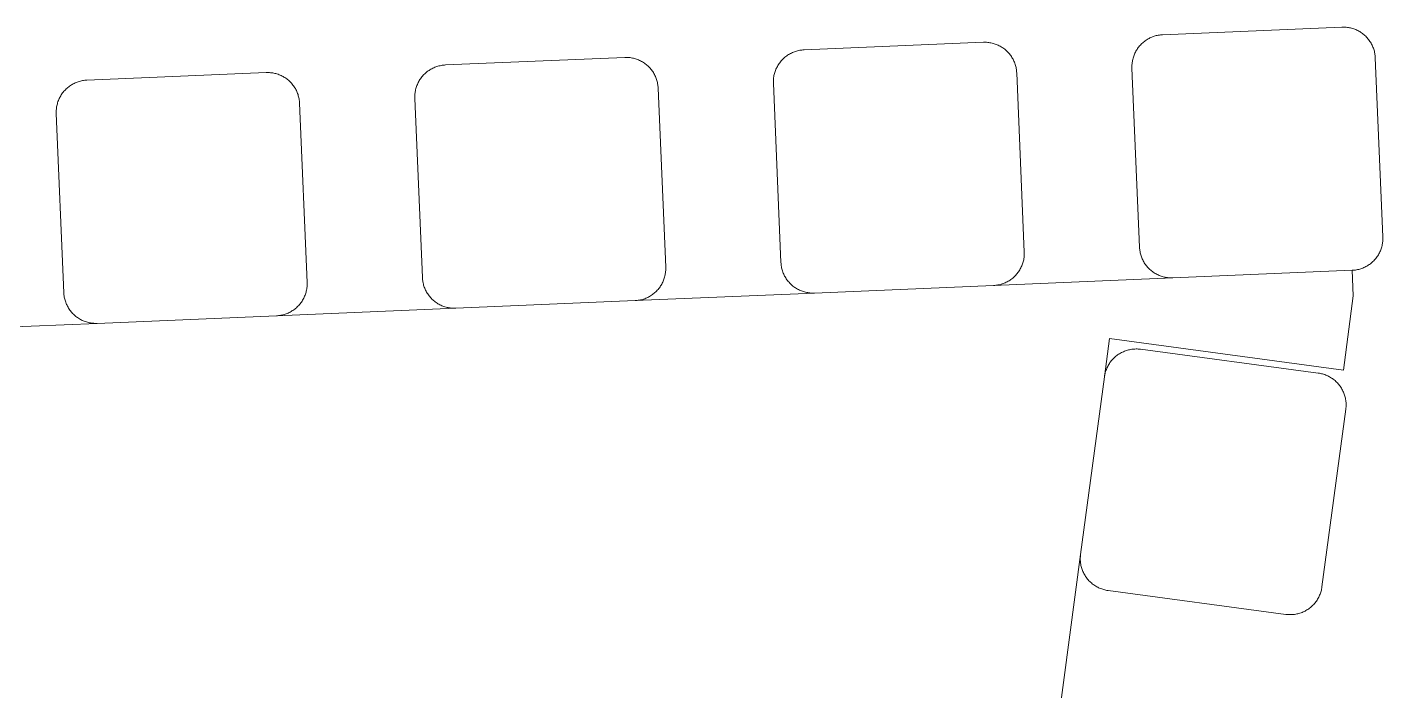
# Model space of a CAD drawing. Header units: inches. Extents: x 1 to 179, y 2 to 121.
# Drawn here: x 146.27 to 154.6, y 117.42 to 121.5 of the extents above; entities that cross this region are included whole.
import ezdxf

# ---------------------------------------------------------------- set-up
doc = ezdxf.new("R2010")
doc.units = ezdxf.units.IN
doc.layers.add('ZANO_R', color=7, linetype='Continuous', lineweight=0)

msp = doc.modelspace()

# ---------------------------------------------------------------- linework, layer by layer
at = {"layer": 'ZANO_R'}
for p, q in [((153.1643, 121.43102), (153.17039, 121.43385)), ((153.17039, 121.43385), (153.17658, 121.43647)), ((153.17658, 121.43647), (153.18286, 121.43888)), ((153.18286, 121.43888), (153.18921, 121.44108)), ((153.18921, 121.44108), (153.19563, 121.44305)), ((153.19563, 121.44305), (153.20212, 121.44481)), ((153.20212, 121.44481), (153.20867, 121.44634)), ((153.20867, 121.44634), (153.21526, 121.44765)), ((153.21526, 121.44765), (153.22189, 121.44873)), ((153.22189, 121.44873), (153.22856, 121.44959)), ((153.22856, 121.44959), (153.23525, 121.45021)), ((153.23525, 121.45021), (153.24196, 121.45061)), ((153.24196, 121.45061), (154.34334, 121.49716)), ((154.34334, 121.49716), (154.35006, 121.49733)), ((154.35006, 121.49733), (154.35678, 121.49727)), ((154.35678, 121.49727), (154.3635, 121.49698)), ((154.3635, 121.49698), (154.3702, 121.49646)), ((154.3702, 121.49646), (154.37688, 121.49571)), ((154.37688, 121.49571), (154.38353, 121.49474)), ((154.38353, 121.49474), (154.39014, 121.49354)), ((154.39014, 121.49354), (154.39671, 121.49211)), ((154.39671, 121.49211), (154.40323, 121.49046)), ((154.40323, 121.49046), (154.40968, 121.48859)), ((154.40968, 121.48859), (154.41607, 121.4865)), ((154.41607, 121.4865), (154.42238, 121.48419)), ((154.42238, 121.48419), (154.42862, 121.48167)), ((154.42862, 121.48167), (154.43476, 121.47894)), ((154.43476, 121.47894), (154.4408, 121.47599)), ((154.4408, 121.47599), (154.44674, 121.47285)), ((154.44674, 121.47285), (154.45257, 121.4695)), ((154.45257, 121.4695), (154.45828, 121.46596)), ((154.45828, 121.46596), (154.46387, 121.46222)), ((154.46387, 121.46222), (154.46932, 121.4583)), ((154.46932, 121.4583), (154.47464, 121.45419)), ((154.47464, 121.45419), (154.47982, 121.4499)), ((154.47982, 121.4499), (154.48485, 121.44543)), ((154.48485, 121.44543), (154.48972, 121.4408)), ((154.48972, 121.4408), (154.49443, 121.43601)), ((154.49443, 121.43601), (154.49897, 121.43105)), ((150.98645, 121.34798), (150.99288, 121.34995)), ((150.99288, 121.34995), (150.99937, 121.35171)), ((150.99937, 121.35171), (151.00591, 121.35324)), ((151.00591, 121.35324), (151.0125, 121.35455)), ((151.0125, 121.35455), (151.01914, 121.35563)), ((151.01914, 121.35563), (151.0258, 121.35649)), ((151.0258, 121.35649), (151.0325, 121.35711)), ((151.0325, 121.35711), (151.03921, 121.35751)), ((151.03921, 121.35751), (152.14058, 121.40406)), ((152.14058, 121.40406), (152.1473, 121.40423)), ((152.1473, 121.40423), (152.15403, 121.40417)), ((152.15403, 121.40417), (152.16074, 121.40388)), ((152.16074, 121.40388), (152.16744, 121.40336)), ((152.16744, 121.40336), (152.17412, 121.40261)), ((152.17412, 121.40261), (152.18077, 121.40164)), ((152.18077, 121.40164), (152.18739, 121.40044)), ((152.18739, 121.40044), (152.19396, 121.39901)), ((152.19396, 121.39901), (152.20047, 121.39736)), ((152.20047, 121.39736), (152.20693, 121.39549)), ((152.20693, 121.39549), (152.21332, 121.3934)), ((152.21332, 121.3934), (152.21963, 121.39109)), ((152.21963, 121.39109), (152.22586, 121.38857)), ((152.22586, 121.38857), (152.232, 121.38584)), ((152.232, 121.38584), (152.23804, 121.38289)), ((152.23804, 121.38289), (152.24398, 121.37975)), ((152.24398, 121.37975), (152.24981, 121.3764)), ((152.24981, 121.3764), (152.25552, 121.37286)), ((152.25552, 121.37286), (152.26111, 121.36912)), ((152.26111, 121.36912), (152.26657, 121.3652)), ((152.26657, 121.3652), (152.27189, 121.36109)), ((152.27189, 121.36109), (152.27706, 121.3568)), ((152.27706, 121.3568), (152.28209, 121.35233)), ((152.28209, 121.35233), (152.28696, 121.3477)), ((153.07477, 121.34308), (153.07791, 121.34902)), ((153.07791, 121.34902), (153.08126, 121.35485)), ((153.08126, 121.35485), (153.0848, 121.36056)), ((153.0848, 121.36056), (153.08854, 121.36615)), ((153.08854, 121.36615), (153.09247, 121.37161)), ((153.09247, 121.37161), (153.09658, 121.37693)), ((153.09658, 121.37693), (153.10086, 121.3821)), ((153.10086, 121.3821), (153.10533, 121.38713)), ((153.10533, 121.38713), (153.10996, 121.392)), ((153.10996, 121.392), (153.11475, 121.39671)), ((153.11475, 121.39671), (153.11971, 121.40125)), ((153.11971, 121.40125), (153.12481, 121.40563)), ((153.12481, 121.40563), (153.13007, 121.40982)), ((153.13007, 121.40982), (153.13546, 121.41383)), ((153.13546, 121.41383), (153.14098, 121.41766)), ((153.14098, 121.41766), (153.14664, 121.4213)), ((153.14664, 121.4213), (153.15241, 121.42474)), ((153.15241, 121.42474), (153.1583, 121.42798)), ((153.1583, 121.42798), (153.1643, 121.43102)), ((154.49897, 121.43105), (154.50334, 121.42595)), ((154.50334, 121.42595), (154.50754, 121.4207)), ((154.50754, 121.4207), (154.51155, 121.4153)), ((154.51155, 121.4153), (154.51538, 121.40978)), ((154.51538, 121.40978), (154.51901, 121.40412)), ((154.51901, 121.40412), (154.52245, 121.39835)), ((154.52245, 121.39835), (154.5257, 121.39246)), ((154.5257, 121.39246), (154.52873, 121.38647)), ((154.52873, 121.38647), (154.53157, 121.38037)), ((154.53157, 121.38037), (154.53419, 121.37418)), ((154.53419, 121.37418), (154.5366, 121.36791)), ((154.5366, 121.36791), (154.53879, 121.36155)), ((154.53879, 121.36155), (154.54077, 121.35513)), ((154.54077, 121.35513), (154.54252, 121.34864)), ((148.83645, 121.26441), (149.93783, 121.31096)), ((149.93783, 121.31096), (149.94455, 121.31113)), ((149.94455, 121.31113), (149.95127, 121.31107)), ((149.95127, 121.31107), (149.95798, 121.31078)), ((149.95798, 121.31078), (149.96469, 121.31026)), ((149.96469, 121.31026), (149.97137, 121.30951)), ((149.97137, 121.30951), (149.97802, 121.30854)), ((149.97802, 121.30854), (149.98463, 121.30734)), ((149.98463, 121.30734), (149.9912, 121.30591)), ((149.9912, 121.30591), (149.99771, 121.30426)), ((149.99771, 121.30426), (150.00417, 121.30239)), ((150.00417, 121.30239), (150.01056, 121.3003)), ((150.01056, 121.3003), (150.01687, 121.29799)), ((150.01687, 121.29799), (150.0231, 121.29547)), ((150.0231, 121.29547), (150.02924, 121.29274)), ((150.02924, 121.29274), (150.03529, 121.28979)), ((150.03529, 121.28979), (150.04123, 121.28665)), ((150.04123, 121.28665), (150.04706, 121.2833)), ((150.04706, 121.2833), (150.05277, 121.27976)), ((150.05277, 121.27976), (150.05836, 121.27602)), ((150.05836, 121.27602), (150.06381, 121.2721)), ((150.06381, 121.2721), (150.06913, 121.26799)), ((150.06913, 121.26799), (150.07431, 121.2637)), ((150.8785, 121.26175), (150.88205, 121.26746)), ((150.88205, 121.26746), (150.88578, 121.27305)), ((150.88578, 121.27305), (150.88971, 121.27851)), ((150.88971, 121.27851), (150.89382, 121.28383)), ((150.89382, 121.28383), (150.89811, 121.289)), ((150.89811, 121.289), (150.90257, 121.29403)), ((150.90257, 121.29403), (150.9072, 121.2989)), ((150.9072, 121.2989), (150.912, 121.30361)), ((150.912, 121.30361), (150.91695, 121.30815)), ((150.91695, 121.30815), (150.92206, 121.31253)), ((150.92206, 121.31253), (150.92731, 121.31672)), ((150.92731, 121.31672), (150.9327, 121.32073)), ((150.9327, 121.32073), (150.93823, 121.32456)), ((150.93823, 121.32456), (150.94388, 121.3282)), ((150.94388, 121.3282), (150.94966, 121.33164)), ((150.94966, 121.33164), (150.95554, 121.33488)), ((150.95554, 121.33488), (150.96154, 121.33792)), ((150.96154, 121.33792), (150.96764, 121.34075)), ((150.96764, 121.34075), (150.97382, 121.34337)), ((150.97382, 121.34337), (150.9801, 121.34578)), ((150.9801, 121.34578), (150.98645, 121.34798)), ((152.28696, 121.3477), (152.29167, 121.34291)), ((152.29167, 121.34291), (152.29621, 121.33795)), ((152.29621, 121.33795), (152.30059, 121.33285)), ((152.30059, 121.33285), (152.30478, 121.3276)), ((152.30478, 121.3276), (152.30879, 121.3222)), ((152.30879, 121.3222), (152.31262, 121.31668)), ((152.31262, 121.31668), (152.31626, 121.31102)), ((152.31626, 121.31102), (152.3197, 121.30525)), ((152.3197, 121.30525), (152.32294, 121.29936)), ((152.32294, 121.29936), (152.32598, 121.29337)), ((152.32598, 121.29337), (152.32881, 121.28727)), ((152.32881, 121.28727), (152.33143, 121.28108)), ((152.33143, 121.28108), (152.33384, 121.27481)), ((152.33384, 121.27481), (152.33604, 121.26845)), ((152.33604, 121.26845), (152.33801, 121.26203)), ((153.05349, 121.25906), (153.05378, 121.26578)), ((153.05378, 121.26578), (153.0543, 121.27248)), ((153.0543, 121.27248), (153.05505, 121.27916)), ((153.05505, 121.27916), (153.05602, 121.28581)), ((153.05602, 121.28581), (153.05722, 121.29243)), ((153.05722, 121.29243), (153.05865, 121.29899)), ((153.05865, 121.29899), (153.0603, 121.30551)), ((153.0603, 121.30551), (153.06217, 121.31197)), ((153.06217, 121.31197), (153.06426, 121.31835)), ((153.06426, 121.31835), (153.06657, 121.32467)), ((153.06657, 121.32467), (153.06909, 121.3309)), ((153.06909, 121.3309), (153.07183, 121.33704)), ((153.07183, 121.33704), (153.07477, 121.34308)), ((154.54252, 121.34864), (154.54406, 121.3421)), ((154.54406, 121.3421), (154.54536, 121.3355)), ((154.54536, 121.3355), (154.54645, 121.32887)), ((154.54645, 121.32887), (154.5473, 121.3222)), ((154.5473, 121.3222), (154.54793, 121.31551)), ((154.54793, 121.31551), (154.54833, 121.3088)), ((154.54833, 121.3088), (154.59488, 120.20742)), ((146.63369, 121.17131), (147.73507, 121.21786)), ((147.73507, 121.21786), (147.74179, 121.21803)), ((147.74179, 121.21803), (147.74851, 121.21797)), ((147.74851, 121.21797), (147.75523, 121.21768)), ((147.75523, 121.21768), (147.76193, 121.21716)), ((147.76193, 121.21716), (147.76861, 121.21641)), ((147.76861, 121.21641), (147.77526, 121.21544)), ((147.77526, 121.21544), (147.78187, 121.21424)), ((147.78187, 121.21424), (147.78844, 121.21281)), ((147.78844, 121.21281), (147.79496, 121.21116)), ((147.79496, 121.21116), (147.80141, 121.20929)), ((147.80141, 121.20929), (147.8078, 121.2072)), ((147.8078, 121.2072), (147.81412, 121.20489)), ((147.81412, 121.20489), (147.82035, 121.20237)), ((147.82035, 121.20237), (147.82649, 121.19964)), ((147.82649, 121.19964), (147.83253, 121.19669)), ((147.83253, 121.19669), (147.83847, 121.19355)), ((147.83847, 121.19355), (147.8443, 121.1902)), ((147.8443, 121.1902), (147.85001, 121.18666)), ((147.85001, 121.18666), (147.8556, 121.18292)), ((147.8556, 121.18292), (147.86106, 121.179)), ((148.68303, 121.17995), (148.68695, 121.18541)), ((148.68695, 121.18541), (148.69106, 121.19073)), ((148.69106, 121.19073), (148.69535, 121.1959)), ((148.69535, 121.1959), (148.69981, 121.20093)), ((148.69981, 121.20093), (148.70445, 121.2058)), ((148.70445, 121.2058), (148.70924, 121.21051)), ((148.70924, 121.21051), (148.7142, 121.21505)), ((148.7142, 121.21505), (148.7193, 121.21943)), ((148.7193, 121.21943), (148.72455, 121.22362)), ((148.72455, 121.22362), (148.72995, 121.22763)), ((148.72995, 121.22763), (148.73547, 121.23146)), ((148.73547, 121.23146), (148.74112, 121.2351)), ((148.74112, 121.2351), (148.7469, 121.23854)), ((148.7469, 121.23854), (148.75279, 121.24178)), ((148.75279, 121.24178), (148.75878, 121.24482)), ((148.75878, 121.24482), (148.76488, 121.24765)), ((148.76488, 121.24765), (148.77107, 121.25027)), ((148.77107, 121.25027), (148.77734, 121.25268)), ((148.77734, 121.25268), (148.7837, 121.25488)), ((148.7837, 121.25488), (148.79012, 121.25685)), ((148.79012, 121.25685), (148.79661, 121.25861)), ((148.79661, 121.25861), (148.80315, 121.26014)), ((148.80315, 121.26014), (148.80975, 121.26145)), ((148.80975, 121.26145), (148.81638, 121.26253)), ((148.81638, 121.26253), (148.82305, 121.26339)), ((148.82305, 121.26339), (148.82974, 121.26401)), ((148.82974, 121.26401), (148.83645, 121.26441)), ((150.07431, 121.2637), (150.07933, 121.25923)), ((150.07933, 121.25923), (150.0842, 121.2546)), ((150.0842, 121.2546), (150.08891, 121.24981)), ((150.08891, 121.24981), (150.09346, 121.24485)), ((150.09346, 121.24485), (150.09783, 121.23975)), ((150.09783, 121.23975), (150.10202, 121.2345)), ((150.10202, 121.2345), (150.10604, 121.2291)), ((150.10604, 121.2291), (150.10986, 121.22358)), ((150.10986, 121.22358), (150.1135, 121.21792)), ((150.1135, 121.21792), (150.11694, 121.21215)), ((150.11694, 121.21215), (150.12018, 121.20626)), ((150.12018, 121.20626), (150.12322, 121.20027)), ((150.12322, 121.20027), (150.12605, 121.19417)), ((150.12605, 121.19417), (150.12868, 121.18798)), ((150.12868, 121.18798), (150.13109, 121.18171)), ((150.85154, 121.17938), (150.85229, 121.18606)), ((150.85229, 121.18606), (150.85327, 121.19271)), ((150.85327, 121.19271), (150.85447, 121.19933)), ((150.85447, 121.19933), (150.85589, 121.20589)), ((150.85589, 121.20589), (150.85754, 121.21241)), ((150.85754, 121.21241), (150.85942, 121.21887)), ((150.85942, 121.21887), (150.86151, 121.22525)), ((150.86151, 121.22525), (150.86382, 121.23157)), ((150.86382, 121.23157), (150.86634, 121.2378)), ((150.86634, 121.2378), (150.86907, 121.24394)), ((150.86907, 121.24394), (150.87201, 121.24998)), ((150.87201, 121.24998), (150.87516, 121.25592)), ((150.87516, 121.25592), (150.8785, 121.26175)), ((152.33801, 121.26203), (152.33977, 121.25554)), ((152.33977, 121.25554), (152.3413, 121.249)), ((152.3413, 121.249), (152.34261, 121.2424)), ((152.34261, 121.2424), (152.34369, 121.23577)), ((152.34369, 121.23577), (152.34455, 121.2291)), ((152.34455, 121.2291), (152.34517, 121.22241)), ((152.34517, 121.22241), (152.34557, 121.2157)), ((152.34557, 121.2157), (152.39212, 120.11432)), ((153.05343, 121.25234), (153.05349, 121.25906)), ((153.0536, 121.24562), (153.05343, 121.25234)), ((153.10015, 120.14425), (153.0536, 121.24562)), ((146.48831, 121.09763), (146.4926, 121.1028)), ((146.4926, 121.1028), (146.49706, 121.10783)), ((146.49706, 121.10783), (146.50169, 121.1127)), ((146.50169, 121.1127), (146.50649, 121.11741)), ((146.50649, 121.11741), (146.51144, 121.12195)), ((146.51144, 121.12195), (146.51654, 121.12633)), ((146.51654, 121.12633), (146.5218, 121.13052)), ((146.5218, 121.13052), (146.52719, 121.13453)), ((146.52719, 121.13453), (146.53271, 121.13836)), ((146.53271, 121.13836), (146.53837, 121.142)), ((146.53837, 121.142), (146.54414, 121.14544)), ((146.54414, 121.14544), (146.55003, 121.14868)), ((146.55003, 121.14868), (146.55603, 121.15172)), ((146.55603, 121.15172), (146.56212, 121.15455)), ((146.56212, 121.15455), (146.56831, 121.15717)), ((146.56831, 121.15717), (146.57459, 121.15958)), ((146.57459, 121.15958), (146.58094, 121.16178)), ((146.58094, 121.16178), (146.58736, 121.16375)), ((146.58736, 121.16375), (146.59385, 121.16551)), ((146.59385, 121.16551), (146.6004, 121.16704)), ((146.6004, 121.16704), (146.60699, 121.16835)), ((146.60699, 121.16835), (146.61362, 121.16943)), ((146.61362, 121.16943), (146.62029, 121.17029)), ((146.62029, 121.17029), (146.62698, 121.17091)), ((146.62698, 121.17091), (146.63369, 121.17131)), ((147.86106, 121.179), (147.86637, 121.17489)), ((147.86637, 121.17489), (147.87155, 121.1706)), ((147.87155, 121.1706), (147.87658, 121.16613)), ((147.87658, 121.16613), (147.88145, 121.1615)), ((147.88145, 121.1615), (147.88616, 121.15671)), ((147.88616, 121.15671), (147.8907, 121.15175)), ((147.8907, 121.15175), (147.89507, 121.14665)), ((147.89507, 121.14665), (147.89927, 121.1414)), ((147.89927, 121.1414), (147.90328, 121.136)), ((147.90328, 121.136), (147.90711, 121.13048)), ((147.90711, 121.13048), (147.91074, 121.12482)), ((147.91074, 121.12482), (147.91418, 121.11905)), ((147.91418, 121.11905), (147.91743, 121.11316)), ((147.91743, 121.11316), (147.92046, 121.10717)), ((147.92046, 121.10717), (147.9233, 121.10107)), ((147.9233, 121.10107), (147.92592, 121.09488)), ((148.64954, 121.09296), (148.65051, 121.09961)), ((148.65051, 121.09961), (148.65171, 121.10623)), ((148.65171, 121.10623), (148.65314, 121.11279)), ((148.65314, 121.11279), (148.65479, 121.11931)), ((148.65479, 121.11931), (148.65666, 121.12577)), ((148.65666, 121.12577), (148.65875, 121.13215)), ((148.65875, 121.13215), (148.66106, 121.13847)), ((148.66106, 121.13847), (148.66358, 121.1447)), ((148.66358, 121.1447), (148.66631, 121.15084)), ((148.66631, 121.15084), (148.66925, 121.15688)), ((148.66925, 121.15688), (148.6724, 121.16282)), ((148.6724, 121.16282), (148.67575, 121.16865)), ((148.67575, 121.16865), (148.67929, 121.17436)), ((148.67929, 121.17436), (148.68303, 121.17995)), ((150.13109, 121.18171), (150.13328, 121.17535)), ((150.13328, 121.17535), (150.13526, 121.16893)), ((150.13526, 121.16893), (150.13701, 121.16244)), ((150.13701, 121.16244), (150.13854, 121.1559)), ((150.13854, 121.1559), (150.13985, 121.1493)), ((150.13985, 121.1493), (150.14093, 121.14267)), ((150.14093, 121.14267), (150.14179, 121.136)), ((150.14179, 121.136), (150.14242, 121.12931)), ((150.14242, 121.12931), (150.14282, 121.1226)), ((150.14282, 121.1226), (150.18937, 120.02122)), ((150.85068, 121.15924), (150.85074, 121.16597)), ((150.85084, 121.15252), (150.85068, 121.15924)), ((150.85074, 121.16597), (150.85103, 121.17268)), ((150.89739, 120.05115), (150.85084, 121.15252)), ((150.85103, 121.17268), (150.85154, 121.17938)), ((146.44896, 121.01313), (146.45038, 121.01969)), ((146.45038, 121.01969), (146.45203, 121.02621)), ((146.45203, 121.02621), (146.4539, 121.03267)), ((146.4539, 121.03267), (146.45599, 121.03905)), ((146.45599, 121.03905), (146.4583, 121.04537)), ((146.4583, 121.04537), (146.46082, 121.0516)), ((146.46082, 121.0516), (146.46356, 121.05774)), ((146.46356, 121.05774), (146.4665, 121.06378)), ((146.4665, 121.06378), (146.46964, 121.06972)), ((146.46964, 121.06972), (146.47299, 121.07555)), ((146.47299, 121.07555), (146.47653, 121.08126)), ((146.47653, 121.08126), (146.48027, 121.08685)), ((146.48027, 121.08685), (146.4842, 121.09231)), ((146.4842, 121.09231), (146.48831, 121.09763)), ((147.92592, 121.09488), (147.92833, 121.08861)), ((147.92833, 121.08861), (147.93052, 121.08225)), ((147.93052, 121.08225), (147.9325, 121.07583)), ((147.9325, 121.07583), (147.93425, 121.06934)), ((147.93425, 121.06934), (147.93579, 121.0628)), ((147.93579, 121.0628), (147.9371, 121.0562)), ((147.9371, 121.0562), (147.93818, 121.04957)), ((147.93818, 121.04957), (147.93903, 121.0429)), ((147.93903, 121.0429), (147.93966, 121.03621)), ((147.93966, 121.03621), (147.94006, 121.0295)), ((147.94006, 121.0295), (147.98661, 119.92812)), ((148.64792, 121.06614), (148.64798, 121.07287)), ((148.64809, 121.05942), (148.64792, 121.06614)), ((148.64798, 121.07287), (148.64827, 121.07958)), ((148.69464, 119.95805), (148.64809, 121.05942)), ((148.64827, 121.07958), (148.64879, 121.08628)), ((148.64879, 121.08628), (148.64954, 121.09296)), ((146.44516, 120.97304), (146.44522, 120.97977)), ((146.44533, 120.96632), (146.44516, 120.97304)), ((146.44522, 120.97977), (146.44551, 120.98648)), ((146.49188, 119.86495), (146.44533, 120.96632)), ((146.44551, 120.98648), (146.44603, 120.99318)), ((146.44603, 120.99318), (146.44678, 120.99986)), ((146.44678, 120.99986), (146.44775, 121.00651)), ((146.44775, 121.00651), (146.44896, 121.01313)), ((154.5947, 120.18726), (154.59418, 120.18056)), ((154.59499, 120.19398), (154.5947, 120.18726)), ((154.59488, 120.20742), (154.59505, 120.2007)), ((154.59505, 120.2007), (154.59499, 120.19398)), ((152.39223, 120.10088), (152.39194, 120.09416)), ((152.39212, 120.11432), (152.39229, 120.1076)), ((152.39229, 120.1076), (152.39223, 120.10088)), ((153.10055, 120.13754), (153.10015, 120.14425)), ((153.10118, 120.13084), (153.10055, 120.13754)), ((153.10203, 120.12418), (153.10118, 120.13084)), ((153.10311, 120.11754), (153.10203, 120.12418)), ((153.10442, 120.11095), (153.10311, 120.11754)), ((153.10596, 120.1044), (153.10442, 120.11095)), ((153.10771, 120.09792), (153.10596, 120.1044)), ((154.57057, 120.10402), (154.56722, 120.09819)), ((154.57371, 120.10996), (154.57057, 120.10402)), ((154.57665, 120.11601), (154.57371, 120.10996)), ((154.57939, 120.12215), (154.57665, 120.11601)), ((154.58191, 120.12838), (154.57939, 120.12215)), ((154.58422, 120.13469), (154.58191, 120.12838)), ((154.58631, 120.14108), (154.58422, 120.13469)), ((154.58818, 120.14753), (154.58631, 120.14108)), ((154.58983, 120.15405), (154.58818, 120.14753)), ((154.59125, 120.16062), (154.58983, 120.15405)), ((154.59246, 120.16723), (154.59125, 120.16062)), ((154.59343, 120.17388), (154.59246, 120.16723)), ((154.59418, 120.18056), (154.59343, 120.17388)), ((150.18937, 120.02122), (150.18953, 120.0145)), ((150.89779, 120.04444), (150.89739, 120.05115)), ((150.89842, 120.03774), (150.89779, 120.04444)), ((150.89928, 120.03108), (150.89842, 120.03774)), ((150.90036, 120.02444), (150.89928, 120.03108)), ((150.90167, 120.01785), (150.90036, 120.02444)), ((150.9032, 120.01131), (150.90167, 120.01785)), ((152.37095, 120.01686), (152.36781, 120.01092)), ((152.3739, 120.02291), (152.37095, 120.01686)), ((152.37663, 120.02905), (152.3739, 120.02291)), ((152.37915, 120.03528), (152.37663, 120.02905)), ((152.38146, 120.04159), (152.37915, 120.03528)), ((152.38355, 120.04798), (152.38146, 120.04159)), ((152.38542, 120.05443), (152.38355, 120.04798)), ((152.38707, 120.06095), (152.38542, 120.05443)), ((152.3885, 120.06752), (152.38707, 120.06095)), ((152.3897, 120.07413), (152.3885, 120.06752)), ((152.39067, 120.08078), (152.3897, 120.07413)), ((152.39142, 120.08746), (152.39067, 120.08078)), ((152.39194, 120.09416), (152.39142, 120.08746)), ((153.10969, 120.09149), (153.10771, 120.09792)), ((153.11188, 120.08514), (153.10969, 120.09149)), ((153.11429, 120.07886), (153.11188, 120.08514)), ((153.11691, 120.07267), (153.11429, 120.07886)), ((153.11974, 120.06658), (153.11691, 120.07267)), ((153.12278, 120.06058), (153.11974, 120.06658)), ((153.12603, 120.05469), (153.12278, 120.06058)), ((153.12947, 120.04892), (153.12603, 120.05469)), ((153.1331, 120.04327), (153.12947, 120.04892)), ((153.13693, 120.03774), (153.1331, 120.04327)), ((153.14094, 120.03235), (153.13693, 120.03774)), ((153.14514, 120.0271), (153.14094, 120.03235)), ((153.14951, 120.02199), (153.14514, 120.0271)), ((153.15405, 120.01704), (153.14951, 120.02199)), ((153.15876, 120.01224), (153.15405, 120.01704)), ((154.4719, 120.01657), (154.46562, 120.01416)), ((154.47809, 120.0192), (154.4719, 120.01657)), ((154.48418, 120.02203), (154.47809, 120.0192)), ((154.49018, 120.02507), (154.48418, 120.02203)), ((154.49607, 120.02831), (154.49018, 120.02507)), ((154.50184, 120.03175), (154.49607, 120.02831)), ((154.5075, 120.03538), (154.50184, 120.03175)), ((154.51302, 120.03921), (154.5075, 120.03538)), ((154.51841, 120.04322), (154.51302, 120.03921)), ((154.52367, 120.04742), (154.51841, 120.04322)), ((154.52877, 120.05179), (154.52367, 120.04742)), ((154.53372, 120.05633), (154.52877, 120.05179)), ((154.53852, 120.06104), (154.53372, 120.05633)), ((154.54315, 120.06592), (154.53852, 120.06104)), ((154.54761, 120.07094), (154.54315, 120.06592)), ((154.5519, 120.07612), (154.54761, 120.07094)), ((154.55601, 120.08144), (154.5519, 120.07612)), ((154.55994, 120.08689), (154.55601, 120.08144)), ((154.56367, 120.09248), (154.55994, 120.08689)), ((154.56722, 120.09819), (154.56367, 120.09248)), ((148.69504, 119.95134), (148.69464, 119.95805)), ((148.69566, 119.94464), (148.69504, 119.95134)), ((148.69652, 119.93798), (148.69566, 119.94464)), ((148.6976, 119.93134), (148.69652, 119.93798)), ((150.17387, 119.93595), (150.17114, 119.92981)), ((150.17639, 119.94218), (150.17387, 119.93595)), ((150.1787, 119.94849), (150.17639, 119.94218)), ((150.18079, 119.95488), (150.1787, 119.94849)), ((150.18266, 119.96133), (150.18079, 119.95488)), ((150.18431, 119.96785), (150.18266, 119.96133)), ((150.18574, 119.97442), (150.18431, 119.96785)), ((150.18694, 119.98103), (150.18574, 119.97442)), ((150.18792, 119.98768), (150.18694, 119.98103)), ((150.18867, 119.99436), (150.18792, 119.98768)), ((150.18918, 120.00106), (150.18867, 119.99436)), ((150.18947, 120.00778), (150.18918, 120.00106)), ((150.18953, 120.0145), (150.18947, 120.00778)), ((150.90495, 120.00482), (150.9032, 120.01131)), ((150.90693, 119.99839), (150.90495, 120.00482)), ((150.90912, 119.99204), (150.90693, 119.99839)), ((150.91153, 119.98576), (150.90912, 119.99204)), ((150.91416, 119.97957), (150.91153, 119.98576)), ((150.91699, 119.97348), (150.91416, 119.97957)), ((150.92003, 119.96748), (150.91699, 119.97348)), ((150.92327, 119.96159), (150.92003, 119.96748)), ((150.92671, 119.95582), (150.92327, 119.96159)), ((150.93035, 119.95017), (150.92671, 119.95582)), ((150.93417, 119.94464), (150.93035, 119.95017)), ((150.93819, 119.93925), (150.93417, 119.94464)), ((150.94238, 119.934), (150.93819, 119.93925)), ((150.94675, 119.92889), (150.94238, 119.934)), ((153.30514, 119.95588), (152.20376, 119.90933)), ((152.29331, 119.93521), (152.28742, 119.93197)), ((152.29909, 119.93865), (152.29331, 119.93521)), ((152.30474, 119.94228), (152.29909, 119.93865)), ((152.31026, 119.94611), (152.30474, 119.94228)), ((152.31566, 119.95012), (152.31026, 119.94611)), ((152.32091, 119.95432), (152.31566, 119.95012)), ((152.32601, 119.95869), (152.32091, 119.95432)), ((152.33097, 119.96323), (152.32601, 119.95869)), ((152.33576, 119.96795), (152.33097, 119.96323)), ((152.34039, 119.97282), (152.33576, 119.96795)), ((152.34486, 119.97784), (152.34039, 119.97282)), ((152.34915, 119.98302), (152.34486, 119.97784)), ((152.35326, 119.98834), (152.34915, 119.98302)), ((152.35718, 119.99379), (152.35326, 119.98834)), ((152.36092, 119.99938), (152.35718, 119.99379)), ((152.36446, 120.00509), (152.36092, 119.99938)), ((152.36781, 120.01092), (152.36446, 120.00509)), ((153.16363, 120.00761), (153.15876, 120.01224)), ((153.16866, 120.00315), (153.16363, 120.00761)), ((153.17384, 119.99886), (153.16866, 120.00315)), ((153.17915, 119.99475), (153.17384, 119.99886)), ((153.18461, 119.99082), (153.17915, 119.99475)), ((153.1902, 119.98709), (153.18461, 119.99082)), ((153.19591, 119.98354), (153.1902, 119.98709)), ((153.20174, 119.9802), (153.19591, 119.98354)), ((153.20768, 119.97705), (153.20174, 119.9802)), ((153.21372, 119.97411), (153.20768, 119.97705)), ((153.21986, 119.97138), (153.21372, 119.97411)), ((153.22609, 119.96885), (153.21986, 119.97138)), ((153.23241, 119.96655), (153.22609, 119.96885)), ((153.2388, 119.96446), (153.23241, 119.96655)), ((153.24525, 119.96258), (153.2388, 119.96446)), ((153.25177, 119.96093), (153.24525, 119.96258)), ((153.25834, 119.95951), (153.25177, 119.96093)), ((153.26495, 119.95831), (153.25834, 119.95951)), ((153.2716, 119.95733), (153.26495, 119.95831)), ((153.27828, 119.95658), (153.2716, 119.95733)), ((153.28498, 119.95606), (153.27828, 119.95658)), ((153.2917, 119.95577), (153.28498, 119.95606)), ((153.29842, 119.95571), (153.2917, 119.95577)), ((153.30514, 119.95588), (153.29842, 119.95571)), ((154.40652, 120.00243), (153.30514, 119.95588)), ((154.41226, 119.84506), (154.40561, 120.0024)), ((154.41323, 120.00283), (154.40652, 120.00243)), ((154.41992, 120.00346), (154.41323, 120.00283)), ((154.42659, 120.00431), (154.41992, 120.00346)), ((154.43322, 120.0054), (154.42659, 120.00431)), ((154.43981, 120.00671), (154.43322, 120.0054)), ((154.44636, 120.00824), (154.43981, 120.00671)), ((154.45285, 120.00999), (154.44636, 120.00824)), ((154.45927, 120.01197), (154.45285, 120.00999)), ((154.46562, 120.01416), (154.45927, 120.01197)), ((146.49228, 119.85824), (146.49188, 119.86495)), ((146.49291, 119.85154), (146.49228, 119.85824)), ((146.49376, 119.84488), (146.49291, 119.85154)), ((147.97595, 119.85539), (147.97364, 119.84908)), ((147.97804, 119.86178), (147.97595, 119.85539)), ((147.97991, 119.86823), (147.97804, 119.86178)), ((147.98156, 119.87475), (147.97991, 119.86823)), ((147.98298, 119.88132), (147.98156, 119.87475)), ((147.98419, 119.88793), (147.98298, 119.88132)), ((147.98516, 119.89458), (147.98419, 119.88793)), ((147.98591, 119.90126), (147.98516, 119.89458)), ((147.98643, 119.90796), (147.98591, 119.90126)), ((147.98672, 119.91468), (147.98643, 119.90796)), ((147.98661, 119.92812), (147.98678, 119.9214)), ((147.98678, 119.9214), (147.98672, 119.91468)), ((148.69891, 119.92475), (148.6976, 119.93134)), ((148.70044, 119.91821), (148.69891, 119.92475)), ((148.7022, 119.91172), (148.70044, 119.91821)), ((148.70417, 119.90529), (148.7022, 119.91172)), ((148.70637, 119.89894), (148.70417, 119.90529)), ((148.70878, 119.89266), (148.70637, 119.89894)), ((148.7114, 119.88647), (148.70878, 119.89266)), ((148.71423, 119.88038), (148.7114, 119.88647)), ((148.71727, 119.87438), (148.71423, 119.88038)), ((148.72051, 119.86849), (148.71727, 119.87438)), ((148.72395, 119.86272), (148.72051, 119.86849)), ((148.72759, 119.85707), (148.72395, 119.86272)), ((148.73142, 119.85154), (148.72759, 119.85707)), ((148.73543, 119.84615), (148.73142, 119.85154)), ((151.10238, 119.86278), (150.001, 119.81623)), ((150.10751, 119.85301), (150.10198, 119.84918)), ((150.1129, 119.85702), (150.10751, 119.85301)), ((150.11815, 119.86122), (150.1129, 119.85702)), ((150.12326, 119.86559), (150.11815, 119.86122)), ((150.12821, 119.87014), (150.12326, 119.86559)), ((150.13301, 119.87485), (150.12821, 119.87014)), ((150.13764, 119.87972), (150.13301, 119.87485)), ((150.1421, 119.88474), (150.13764, 119.87972)), ((150.14639, 119.88992), (150.1421, 119.88474)), ((150.1505, 119.89524), (150.14639, 119.88992)), ((150.15442, 119.90069), (150.1505, 119.89524)), ((150.15816, 119.90628), (150.15442, 119.90069)), ((150.16171, 119.91199), (150.15816, 119.90628)), ((150.16505, 119.91782), (150.16171, 119.91199)), ((150.1682, 119.92376), (150.16505, 119.91782)), ((150.17114, 119.92981), (150.1682, 119.92376)), ((150.9513, 119.92394), (150.94675, 119.92889)), ((150.95601, 119.91914), (150.9513, 119.92394)), ((150.96088, 119.91451), (150.95601, 119.91914)), ((150.9659, 119.91005), (150.96088, 119.91451)), ((150.97108, 119.90576), (150.9659, 119.91005)), ((150.9764, 119.90165), (150.97108, 119.90576)), ((150.98185, 119.89772), (150.9764, 119.90165)), ((150.98744, 119.89399), (150.98185, 119.89772)), ((150.99315, 119.89044), (150.98744, 119.89399)), ((150.99898, 119.8871), (150.99315, 119.89044)), ((151.00492, 119.88395), (150.99898, 119.8871)), ((151.01097, 119.88101), (151.00492, 119.88395)), ((151.01711, 119.87828), (151.01097, 119.88101)), ((151.02334, 119.87575), (151.01711, 119.87828)), ((151.02965, 119.87345), (151.02334, 119.87575)), ((151.03604, 119.87136), (151.02965, 119.87345)), ((151.04249, 119.86948), (151.03604, 119.87136)), ((151.04901, 119.86783), (151.04249, 119.86948)), ((151.05558, 119.86641), (151.04901, 119.86783)), ((151.06219, 119.86521), (151.05558, 119.86641)), ((151.06884, 119.86423), (151.06219, 119.86521)), ((151.07552, 119.86348), (151.06884, 119.86423)), ((151.08223, 119.86296), (151.07552, 119.86348)), ((151.08894, 119.86267), (151.08223, 119.86296)), ((151.09566, 119.86261), (151.08894, 119.86267)), ((151.10238, 119.86278), (151.09566, 119.86261)), ((152.20376, 119.90933), (151.10238, 119.86278)), ((152.21047, 119.90973), (152.20376, 119.90933)), ((152.21716, 119.91036), (152.21047, 119.90973)), ((152.22383, 119.91121), (152.21716, 119.91036)), ((152.23046, 119.9123), (152.22383, 119.91121)), ((152.23706, 119.91361), (152.23046, 119.9123)), ((152.2436, 119.91514), (152.23706, 119.91361)), ((152.25009, 119.91689), (152.2436, 119.91514)), ((152.25651, 119.91887), (152.25009, 119.91689)), ((152.26287, 119.92106), (152.25651, 119.91887)), ((152.26914, 119.92347), (152.26287, 119.92106)), ((152.27533, 119.9261), (152.26914, 119.92347)), ((152.28143, 119.92893), (152.27533, 119.9261)), ((152.28742, 119.93197), (152.28143, 119.92893)), ((146.49484, 119.83824), (146.49376, 119.84488)), ((146.49615, 119.83165), (146.49484, 119.83824)), ((146.49769, 119.82511), (146.49615, 119.83165)), ((146.49944, 119.81862), (146.49769, 119.82511)), ((146.50142, 119.81219), (146.49944, 119.81862)), ((146.50361, 119.80584), (146.50142, 119.81219)), ((146.50602, 119.79956), (146.50361, 119.80584)), ((146.50864, 119.79337), (146.50602, 119.79956)), ((146.51148, 119.78728), (146.50864, 119.79337)), ((146.51451, 119.78128), (146.51148, 119.78728)), ((146.51776, 119.77539), (146.51451, 119.78128)), ((146.5212, 119.76962), (146.51776, 119.77539)), ((146.52483, 119.76397), (146.5212, 119.76962)), ((148.89962, 119.76968), (147.79825, 119.72313)), ((147.9154, 119.76812), (147.91014, 119.76392)), ((147.9205, 119.77249), (147.9154, 119.76812)), ((147.92545, 119.77704), (147.9205, 119.77249)), ((147.93025, 119.78175), (147.92545, 119.77704)), ((147.93488, 119.78662), (147.93025, 119.78175)), ((147.93934, 119.79164), (147.93488, 119.78662)), ((147.94363, 119.79682), (147.93934, 119.79164)), ((147.94774, 119.80214), (147.94363, 119.79682)), ((147.95167, 119.80759), (147.94774, 119.80214)), ((147.95541, 119.81318), (147.95167, 119.80759)), ((147.95895, 119.81889), (147.95541, 119.81318)), ((147.9623, 119.82472), (147.95895, 119.81889)), ((147.96544, 119.83066), (147.9623, 119.82472)), ((147.96838, 119.83671), (147.96544, 119.83066)), ((147.97112, 119.84285), (147.96838, 119.83671)), ((147.97364, 119.84908), (147.97112, 119.84285)), ((148.73962, 119.8409), (148.73543, 119.84615)), ((148.744, 119.83579), (148.73962, 119.8409)), ((148.74854, 119.83084), (148.744, 119.83579)), ((148.75325, 119.82604), (148.74854, 119.83084)), ((148.75812, 119.82141), (148.75325, 119.82604)), ((148.76315, 119.81695), (148.75812, 119.82141)), ((148.76832, 119.81266), (148.76315, 119.81695)), ((148.77364, 119.80855), (148.76832, 119.81266)), ((148.7791, 119.80462), (148.77364, 119.80855)), ((148.78468, 119.80089), (148.7791, 119.80462)), ((148.7904, 119.79734), (148.78468, 119.80089)), ((148.79623, 119.794), (148.7904, 119.79734)), ((148.80217, 119.79085), (148.79623, 119.794)), ((148.80821, 119.78791), (148.80217, 119.79085)), ((148.81435, 119.78518), (148.80821, 119.78791)), ((148.82058, 119.78265), (148.81435, 119.78518)), ((148.82689, 119.78035), (148.82058, 119.78265)), ((148.83328, 119.77826), (148.82689, 119.78035)), ((148.83974, 119.77638), (148.83328, 119.77826)), ((148.84625, 119.77473), (148.83974, 119.77638)), ((148.85282, 119.77331), (148.84625, 119.77473)), ((148.85944, 119.77211), (148.85282, 119.77331)), ((148.86609, 119.77113), (148.85944, 119.77211)), ((148.87277, 119.77038), (148.86609, 119.77113)), ((148.87947, 119.76986), (148.87277, 119.77038)), ((148.88618, 119.76958), (148.87947, 119.76986)), ((148.89291, 119.76951), (148.88618, 119.76958)), ((148.89962, 119.76968), (148.89291, 119.76951)), ((150.001, 119.81623), (148.89962, 119.76968)), ((150.00771, 119.81663), (150.001, 119.81623)), ((150.01441, 119.81726), (150.00771, 119.81663)), ((150.02107, 119.81811), (150.01441, 119.81726)), ((150.02771, 119.8192), (150.02107, 119.81811)), ((150.0343, 119.82051), (150.02771, 119.8192)), ((150.04084, 119.82204), (150.0343, 119.82051)), ((150.04733, 119.82379), (150.04084, 119.82204)), ((150.05376, 119.82577), (150.04733, 119.82379)), ((150.06011, 119.82796), (150.05376, 119.82577)), ((150.06639, 119.83037), (150.06011, 119.82796)), ((150.07257, 119.833), (150.06639, 119.83037)), ((150.07867, 119.83583), (150.07257, 119.833)), ((150.08467, 119.83887), (150.07867, 119.83583)), ((150.09055, 119.84211), (150.08467, 119.83887)), ((150.09633, 119.84555), (150.09055, 119.84211)), ((150.10198, 119.84918), (150.09633, 119.84555)), ((154.35331, 119.38961), (154.41226, 119.84506)), ((146.52866, 119.75844), (146.52483, 119.76397)), ((146.53267, 119.75305), (146.52866, 119.75844)), ((146.53687, 119.7478), (146.53267, 119.75305)), ((146.54124, 119.74269), (146.53687, 119.7478)), ((146.54578, 119.73774), (146.54124, 119.74269)), ((146.55049, 119.73294), (146.54578, 119.73774)), ((146.55536, 119.72831), (146.55049, 119.73294)), ((146.56039, 119.72385), (146.55536, 119.72831)), ((146.56557, 119.71956), (146.56039, 119.72385)), ((146.57088, 119.71545), (146.56557, 119.71956)), ((146.57634, 119.71152), (146.57088, 119.71545)), ((146.58193, 119.70779), (146.57634, 119.71152)), ((146.58764, 119.70424), (146.58193, 119.70779)), ((146.59347, 119.7009), (146.58764, 119.70424)), ((146.59941, 119.69775), (146.59347, 119.7009)), ((146.60545, 119.69481), (146.59941, 119.69775)), ((146.61159, 119.69208), (146.60545, 119.69481)), ((146.61782, 119.68955), (146.61159, 119.69208)), ((146.62414, 119.68725), (146.61782, 119.68955)), ((146.63053, 119.68516), (146.62414, 119.68725)), ((146.63698, 119.68328), (146.63053, 119.68516)), ((146.6435, 119.68163), (146.63698, 119.68328)), ((147.79825, 119.72313), (146.69687, 119.67658)), ((147.80496, 119.72353), (147.79825, 119.72313)), ((147.81165, 119.72416), (147.80496, 119.72353)), ((147.81832, 119.72502), (147.81165, 119.72416)), ((147.82495, 119.7261), (147.81832, 119.72502)), ((147.83154, 119.72741), (147.82495, 119.7261)), ((147.83809, 119.72894), (147.83154, 119.72741)), ((147.84458, 119.73069), (147.83809, 119.72894)), ((147.851, 119.73267), (147.84458, 119.73069)), ((147.85735, 119.73486), (147.851, 119.73267)), ((147.86363, 119.73727), (147.85735, 119.73486)), ((147.86982, 119.7399), (147.86363, 119.73727)), ((147.87591, 119.74273), (147.86982, 119.7399)), ((147.88191, 119.74577), (147.87591, 119.74273)), ((147.8878, 119.74901), (147.88191, 119.74577)), ((147.89357, 119.75245), (147.8878, 119.74901)), ((147.89923, 119.75608), (147.89357, 119.75245)), ((147.90475, 119.75991), (147.89923, 119.75608)), ((147.91014, 119.76392), (147.90475, 119.75991)), ((146.69687, 119.67658), (145.59549, 119.63003)), ((146.65007, 119.68021), (146.6435, 119.68163)), ((146.65668, 119.67901), (146.65007, 119.68021)), ((146.66333, 119.67803), (146.65668, 119.67901)), ((146.67001, 119.67728), (146.66333, 119.67803)), ((146.67671, 119.67676), (146.67001, 119.67728)), ((146.68343, 119.67648), (146.67671, 119.67676)), ((146.69015, 119.67641), (146.68343, 119.67648)), ((146.69687, 119.67658), (146.69015, 119.67641)), ((152.8845, 119.34835), (152.91592, 119.58248)), ((152.91592, 119.58248), (154.35331, 119.38961)), ((153.04553, 119.51605), (153.05217, 119.5171)), ((153.05217, 119.5171), (153.05884, 119.51793)), ((153.05884, 119.51793), (153.06554, 119.51852)), ((153.06554, 119.51852), (153.07225, 119.51889)), ((153.07225, 119.51889), (153.07897, 119.51902)), ((153.07897, 119.51902), (153.08569, 119.51893)), ((153.08569, 119.51893), (153.09241, 119.51861)), ((153.09241, 119.51861), (153.09911, 119.51806)), ((153.09911, 119.51806), (153.10578, 119.51728)), ((153.10578, 119.51728), (154.19835, 119.37068)), ((152.91466, 119.42961), (152.91842, 119.43518)), ((152.91842, 119.43518), (152.92237, 119.44061)), ((152.92237, 119.44061), (152.92651, 119.44591)), ((152.92651, 119.44591), (152.93082, 119.45107)), ((152.93082, 119.45107), (152.93531, 119.45607)), ((152.93531, 119.45607), (152.93996, 119.46092)), ((152.93996, 119.46092), (152.94478, 119.46561)), ((152.94478, 119.46561), (152.94976, 119.47013)), ((152.94976, 119.47013), (152.95488, 119.47447)), ((152.95488, 119.47447), (152.96016, 119.47864)), ((152.96016, 119.47864), (152.96557, 119.48263)), ((152.96557, 119.48263), (152.97111, 119.48643)), ((152.97111, 119.48643), (152.97678, 119.49004)), ((152.97678, 119.49004), (152.98257, 119.49345)), ((152.98257, 119.49345), (152.98848, 119.49666)), ((152.98848, 119.49666), (152.99449, 119.49967)), ((152.99449, 119.49967), (153.0006, 119.50248)), ((153.0006, 119.50248), (153.0068, 119.50507)), ((153.0068, 119.50507), (153.01309, 119.50745)), ((153.01309, 119.50745), (153.01945, 119.50961)), ((153.01945, 119.50961), (153.02589, 119.51155)), ((153.02589, 119.51155), (153.03238, 119.51328)), ((153.03238, 119.51328), (153.03893, 119.51478)), ((153.03893, 119.51478), (153.04553, 119.51605)), ((152.8845, 119.34835), (152.88551, 119.355)), ((152.88551, 119.355), (152.88674, 119.36161)), ((152.88674, 119.36161), (152.8882, 119.36817)), ((152.8882, 119.36817), (152.88988, 119.37468)), ((152.88988, 119.37468), (152.89179, 119.38112)), ((152.89179, 119.38112), (152.89391, 119.3875)), ((152.89391, 119.3875), (152.89625, 119.3938)), ((152.89625, 119.3938), (152.8988, 119.40002)), ((152.8988, 119.40002), (152.90156, 119.40615)), ((152.90156, 119.40615), (152.90453, 119.41218)), ((152.90453, 119.41218), (152.90771, 119.4181)), ((152.90771, 119.4181), (152.91108, 119.42391)), ((152.91108, 119.42391), (152.91466, 119.42961)), ((154.19835, 119.37068), (154.205, 119.36968)), ((154.205, 119.36968), (154.21161, 119.36844)), ((154.21161, 119.36844), (154.21817, 119.36698)), ((154.21817, 119.36698), (154.22468, 119.3653)), ((154.22468, 119.3653), (154.23112, 119.3634)), ((154.23112, 119.3634), (154.2375, 119.36128)), ((154.2375, 119.36128), (154.2438, 119.35894)), ((154.2438, 119.35894), (154.25002, 119.35639)), ((154.25002, 119.35639), (154.25615, 119.35362)), ((154.25615, 119.35362), (154.26218, 119.35065)), ((154.26218, 119.35065), (154.2681, 119.34748)), ((152.73791, 118.25578), (152.8845, 119.34835)), ((154.2681, 119.34748), (154.27391, 119.3441)), ((154.27391, 119.3441), (154.27961, 119.34053)), ((154.27961, 119.34053), (154.28518, 119.33677)), ((154.28518, 119.33677), (154.29061, 119.33281)), ((154.29061, 119.33281), (154.29591, 119.32868)), ((154.29591, 119.32868), (154.30107, 119.32436)), ((154.30107, 119.32436), (154.30607, 119.31988)), ((154.30607, 119.31988), (154.31092, 119.31522)), ((154.31092, 119.31522), (154.31561, 119.3104)), ((154.31561, 119.3104), (154.32013, 119.30543)), ((154.32013, 119.30543), (154.32447, 119.3003)), ((154.32447, 119.3003), (154.32864, 119.29503)), ((154.32864, 119.29503), (154.33263, 119.28962)), ((154.33263, 119.28962), (154.33643, 119.28407)), ((154.33643, 119.28407), (154.34004, 119.2784)), ((154.34004, 119.2784), (154.34345, 119.27261)), ((154.34345, 119.27261), (154.34666, 119.26671)), ((154.34666, 119.26671), (154.34967, 119.2607)), ((154.34967, 119.2607), (154.35248, 119.25459)), ((154.35248, 119.25459), (154.35507, 119.24838)), ((154.35507, 119.24838), (154.35745, 119.2421)), ((154.35745, 119.2421), (154.35961, 119.23573)), ((154.35961, 119.23573), (154.36155, 119.2293)), ((154.36155, 119.2293), (154.36328, 119.2228)), ((154.36328, 119.2228), (154.36478, 119.21625)), ((154.36478, 119.21625), (154.36605, 119.20965)), ((154.36605, 119.20965), (154.3671, 119.20301)), ((154.3671, 119.20301), (154.36793, 119.19634)), ((154.36793, 119.19634), (154.36852, 119.18965)), ((154.36852, 119.18965), (154.36889, 119.18293)), ((154.36728, 119.1494), (154.22068, 118.05683)), ((154.36806, 119.15608), (154.36728, 119.1494)), ((154.36861, 119.16278), (154.36806, 119.15608)), ((154.36893, 119.16949), (154.36861, 119.16278)), ((154.36889, 119.18293), (154.36902, 119.17621)), ((154.36902, 119.17621), (154.36893, 119.16949)), ((152.59131, 117.16321), (152.73791, 118.25578)), ((152.73616, 118.22897), (152.73625, 118.23569)), ((152.7363, 118.22225), (152.73616, 118.22897)), ((152.73625, 118.23569), (152.73658, 118.24241)), ((152.73666, 118.21554), (152.7363, 118.22225)), ((152.73658, 118.24241), (152.73713, 118.24911)), ((152.73726, 118.20884), (152.73666, 118.21554)), ((152.73713, 118.24911), (152.73791, 118.25578)), ((152.73808, 118.20217), (152.73726, 118.20884)), ((152.73913, 118.19553), (152.73808, 118.20217)), ((152.74041, 118.18893), (152.73913, 118.19553)), ((152.74191, 118.18238), (152.74041, 118.18893)), ((152.74363, 118.17589), (152.74191, 118.18238)), ((152.74558, 118.16945), (152.74363, 118.17589)), ((152.74774, 118.16309), (152.74558, 118.16945)), ((152.75012, 118.1568), (152.74774, 118.16309)), ((152.75271, 118.1506), (152.75012, 118.1568)), ((152.75551, 118.14449), (152.75271, 118.1506)), ((152.75852, 118.13848), (152.75551, 118.14449)), ((152.76173, 118.13257), (152.75852, 118.13848)), ((152.76515, 118.12678), (152.76173, 118.13257)), ((152.76876, 118.12111), (152.76515, 118.12678)), ((152.77256, 118.11557), (152.76876, 118.12111)), ((152.77654, 118.11016), (152.77256, 118.11557)), ((152.78071, 118.10488), (152.77654, 118.11016)), ((152.78506, 118.09976), (152.78071, 118.10488)), ((152.78958, 118.09478), (152.78506, 118.09976)), ((152.79426, 118.08996), (152.78958, 118.09478)), ((152.79911, 118.08531), (152.79426, 118.08996)), ((152.80412, 118.08082), (152.79911, 118.08531)), ((152.80927, 118.07651), (152.80412, 118.08082)), ((152.81457, 118.07237), (152.80927, 118.07651)), ((152.82001, 118.06842), (152.81457, 118.07237)), ((152.82558, 118.06466), (152.82001, 118.06842)), ((152.83127, 118.06108), (152.82558, 118.06466)), ((152.83708, 118.05771), (152.83127, 118.06108)), ((152.84301, 118.05453), (152.83708, 118.05771)), ((152.84904, 118.05156), (152.84301, 118.05453)), ((152.85517, 118.0488), (152.84904, 118.05156)), ((152.86138, 118.04625), (152.85517, 118.0488)), ((152.86769, 118.04391), (152.86138, 118.04625)), ((152.87406, 118.04179), (152.86769, 118.04391)), ((152.88051, 118.03988), (152.87406, 118.04179)), ((152.88702, 118.0382), (152.88051, 118.03988)), ((152.89358, 118.03674), (152.88702, 118.0382)), ((152.90019, 118.03551), (152.89358, 118.03674)), ((152.90683, 118.0345), (152.90019, 118.03551)), ((153.9994, 117.88791), (152.90683, 118.0345)), ((154.21128, 118.01769), (154.20894, 118.01138)), ((154.2134, 118.02406), (154.21128, 118.01769)), ((154.2153, 118.03051), (154.2134, 118.02406)), ((154.21698, 118.03702), (154.2153, 118.03051)), ((154.21844, 118.04358), (154.21698, 118.03702)), ((154.21968, 118.05019), (154.21844, 118.04358)), ((154.22068, 118.05683), (154.21968, 118.05019)), ((154.15543, 117.93506), (154.1503, 117.93071)), ((154.1604, 117.93958), (154.15543, 117.93506)), ((154.16522, 117.94426), (154.1604, 117.93958)), ((154.16988, 117.94911), (154.16522, 117.94426)), ((154.17436, 117.95412), (154.16988, 117.94911)), ((154.17868, 117.95927), (154.17436, 117.95412)), ((154.18281, 117.96457), (154.17868, 117.95927)), ((154.18677, 117.97001), (154.18281, 117.96457)), ((154.19053, 117.97558), (154.18677, 117.97001)), ((154.1941, 117.98127), (154.19053, 117.97558)), ((154.19748, 117.98708), (154.1941, 117.98127)), ((154.20065, 117.99301), (154.19748, 117.98708)), ((154.20362, 117.99904), (154.20065, 117.99301)), ((154.20639, 118.00517), (154.20362, 117.99904)), ((154.20894, 118.01138), (154.20639, 118.00517)), ((154.00608, 117.88713), (153.9994, 117.88791)), ((154.01278, 117.88658), (154.00608, 117.88713)), ((154.01949, 117.88625), (154.01278, 117.88658)), ((154.02621, 117.88616), (154.01949, 117.88625)), ((154.03293, 117.8863), (154.02621, 117.88616)), ((154.03965, 117.88666), (154.03293, 117.8863)), ((154.04634, 117.88726), (154.03965, 117.88666)), ((154.05301, 117.88808), (154.04634, 117.88726)), ((154.05965, 117.88913), (154.05301, 117.88808)), ((154.06625, 117.89041), (154.05965, 117.88913)), ((154.0728, 117.89191), (154.06625, 117.89041)), ((154.0793, 117.89363), (154.0728, 117.89191)), ((154.08573, 117.89558), (154.0793, 117.89363)), ((154.0921, 117.89774), (154.08573, 117.89558)), ((154.09838, 117.90012), (154.0921, 117.89774)), ((154.10459, 117.90271), (154.09838, 117.90012)), ((154.1107, 117.90551), (154.10459, 117.90271)), ((154.11671, 117.90852), (154.1107, 117.90551)), ((154.12261, 117.91173), (154.11671, 117.90852)), ((154.1284, 117.91515), (154.12261, 117.91173)), ((154.13407, 117.91876), (154.1284, 117.91515)), ((154.13962, 117.92256), (154.13407, 117.91876)), ((154.14503, 117.92654), (154.13962, 117.92256)), ((154.1503, 117.93071), (154.14503, 117.92654))]:
    msp.add_line(p, q, dxfattribs=at)

doc.saveas('drawing.dxf')
